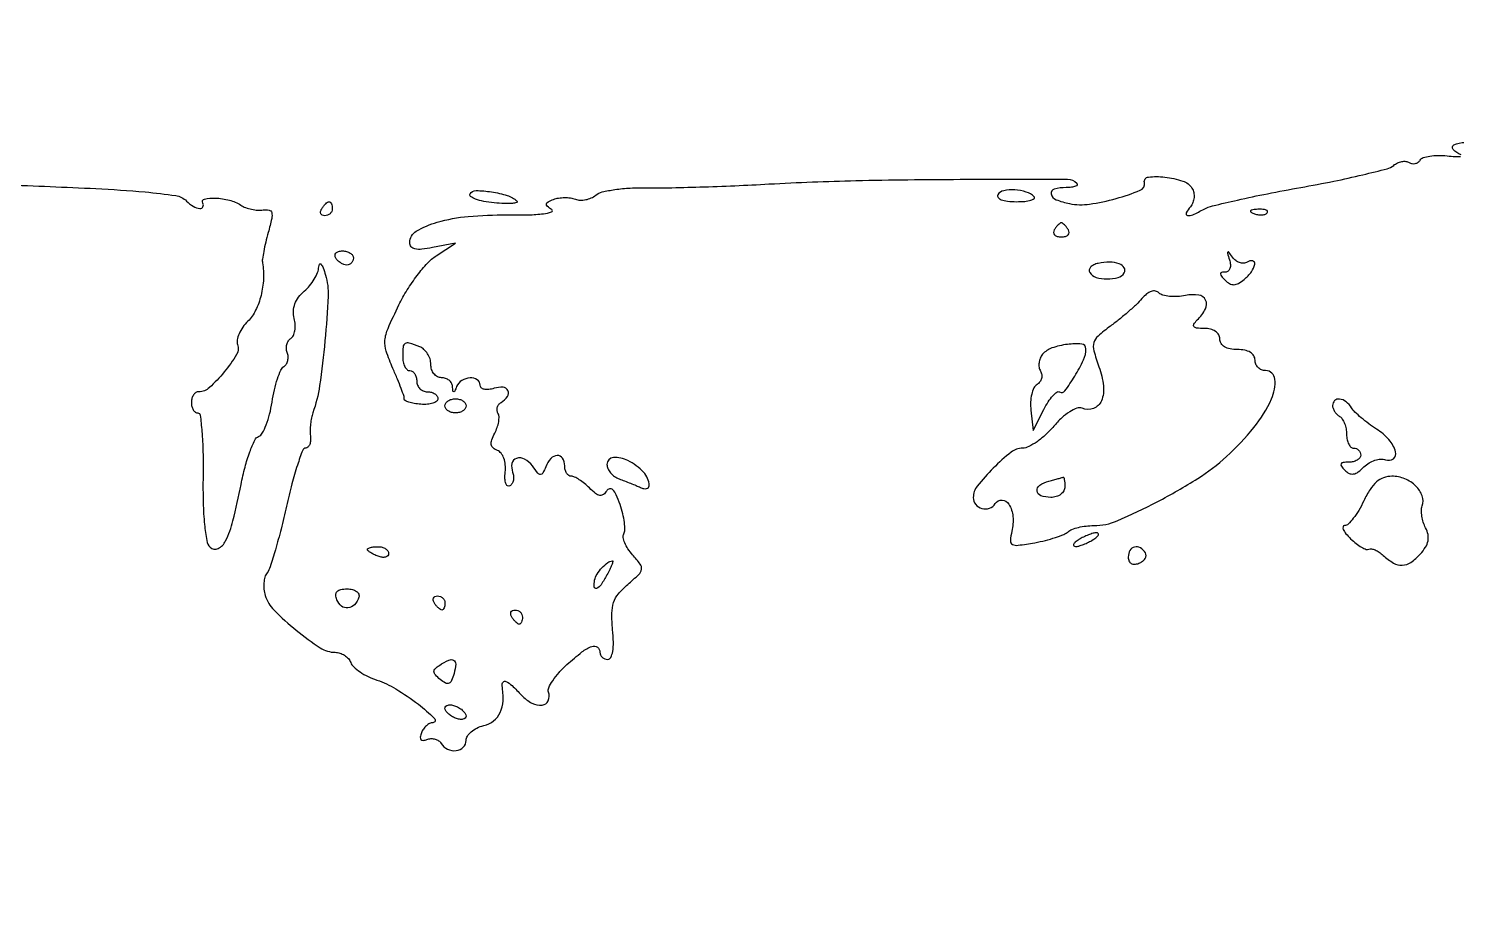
# Model space of a CAD drawing. Extents: x 0 to 4160, y 0 to 3120.
# Drawn here: x 3760.9 to 3963.6, y 2663.1 to 2788.6 of the extents above; entities that cross this region are included whole.
import ezdxf

# ---------------------------------------------------------------- set-up
doc = ezdxf.new("R2010")
doc.units = 0

msp = doc.modelspace()

# ---------------------------------------------------------------- linework, layer by layer
for points in [[(4159.499279, 606.274193, 0.000001), (4159.667734, 974.478125, 0.000057), (4159.806661, 1380.08378, 0.000034), (4159.883999, 1862.25), (4160, 3120), (3296.563358, 3120), (2433.126717, 3120)], [(757.647081, 3119.740147, 0.000002), (520.492565, 3119.487217, 0.4139)], [(1964.75, 0.149832, 0.000016), (2717.930904, 0.232101, 0.000028), (3351.473438, 0.357111)], [(3964.25, 2770.67123, -0.106029), (3963.12421, 2771.422768, -0.511183), (3963.23619, 2772.059056, -0.115238), (3964.788828, 2772.409549, -0.026205)], [(3757.5, 2766.415751, -0.001972), (3770.423121, 2765.858396, -0.010677), (3777.428078, 2765.378515, -0.014217), (3781.778414, 2764.861964, -0.161067), (3783.306688, 2764.093312, 0.062587), (3784.254854, 2763.356849, 0.102279), (3785.213709, 2763.026782, 0.317502), (3785.649212, 2763.257506, 0.261291), (3785.626375, 2763.795522, -0.509778), (3785.863444, 2764.373401, -0.072667), (3787.373253, 2764.515035, -0.048893), (3789.412851, 2764.208344, -0.08176), (3791, 2763.518305, 0.053771), (3791.697467, 2763.167666, 0.036126), (3792.553946, 2762.915649, 0.036318), (3793.429517, 2762.791059, 0.057967), (3794.183645, 2762.826575, -0.08975), (3795.024526, 2762.81299, -0.296477), (3795.403221, 2762.444591, -0.112081), (3795.402801, 2761.594962, -0.01142), (3794.907936, 2759.628742, 0.00915), (3794.551131, 2758.237772, 0.011377), (3794.272731, 2756.931915, 0.009757), (3794.086579, 2755.832847, 0.080369), (3794.092713, 2755.327126, -0.055267), (3794.234761, 2753.042674, -0.049032), (3793.887365, 2750.685174, -0.051423), (3793.122978, 2748.57176, -0.084097), (3792.022681, 2747.022681, 0.043419), (3791.304147, 2746.167205, 0.049034), (3790.776997, 2745.233228, 0.055375), (3790.502386, 2744.361612, 0.141173), (3790.558716, 2743.707586, -0.234353), (3790.424134, 2742.279923, -0.03336), (3788.660079, 2739.814581, -0.034519), (3786.560235, 2737.590994, -0.188434), (3785.047749, 2737, 0.141782), (3784.648201, 2736.884378, 0.099755), (3784.307776, 2736.559375, 0.084634), (3784.078456, 2736.073344, 0.068102), (3784, 2735.5, 0.058082), (3784.066869, 2734.926302, 0.077244), (3784.264383, 2734.440625, 0.096012), (3784.55671, 2734.1152, 0.163301), (3784.900028, 2734, -0.378796), (3785.253728, 2733.68715, -0.009428), (3785.494791, 2731.367748, -0.015639), (3785.649504, 2728.474918, -0.009421), (3785.660885, 2725.039143, 0.009776), (3785.676278, 2721.212338, 0.018942), (3785.864127, 2718.159481, 0.019104), (3786.181715, 2715.864967, 0.153606), (3786.668216, 2714.931784, 0.321076), (3787.79754, 2714.74485, 0.165591), (3788.861717, 2715.809292, 0.05401), (3789.90783, 2718.682677, 0.011761), (3791.048301, 2723.837951, -0.016339), (3791.616791, 2726.300589, -0.022849), (3792.295587, 2728.454934, -0.020334), (3792.98995, 2730.136561, -0.195469), (3793.543955, 2730.655241, 0.17687), (3794.068841, 2731.112386, 0.032918), (3794.620396, 2732.289036, 0.031663), (3795.109661, 2733.820544, 0.024271), (3795.454325, 2735.543982, -0.018808), (3795.781471, 2737.278098, -0.024141), (3796.218123, 2738.841556, -0.023168), (3796.694635, 2740.081331, -0.152145), (3797.125951, 2740.577842, 0.11324), (3797.472171, 2740.919723, 0.081895), (3797.685472, 2741.420371, 0.076037), (3797.736341, 2741.999906, 0.075688), (3797.611848, 2742.569126, -0.07769), (3797.489456, 2743.139602, -0.076734), (3797.546142, 2743.722774, -0.081907), (3797.768199, 2744.22881, -0.110511), (3798.124701, 2744.577069, 0.148302), (3798.482066, 2744.982259, 0.064684), (3798.695535, 2745.674509, 0.055943), (3798.745097, 2746.525717, 0.048111), (3798.611257, 2747.412738, -0.070531), (3798.499509, 2748.472336, -0.078852), (3798.696407, 2749.479122, -0.074284), (3799.210113, 2750.422125, -0.053951), (3800.03023, 2751.293856, 0.043609), (3800.790343, 2752.069112, 0.037652), (3801.446629, 2753.001933, 0.039419), (3801.91266, 2753.944836, 0.083049), (3802.085953, 2754.740213, -0.129224), (3802.203239, 2755.111686, -0.510767), (3802.403351, 2755.12441, -0.08391), (3802.701258, 2754.607012, -0.016127), (3803.045756, 2753.576927, -0.084543), (3803.411529, 2750.588906, -0.011323), (3802.969438, 2744.240273, -0.013251), (3802.210052, 2737.871146, -0.050676), (3801.236267, 2734, 0.039542), (3801.043322, 2733.29919, 0.022331), (3800.91593, 2732.426563, 0.022177), (3800.865673, 2731.529419, 0.033695), (3800.909171, 2730.75, -0.049052), (3800.925981, 2730.08011, -0.074899), (3800.797942, 2729.514062, -0.102428), (3800.552319, 2729.135967, -0.200248), (3800.226435, 2729, 0.312974), (3799.803199, 2728.706309, 0.009451), (3799.053113, 2726.576562, 0.015566), (3798.262189, 2723.912493, 0.009733), (3797.494969, 2720.75, -0.006907), (3796.726543, 2717.502538, -0.009148), (3795.932498, 2714.570346, -0.00692), (3795.193052, 2712.150783, -0.085127), (3794.748774, 2711.297988, 0.092726), (3794.444616, 2710.692027, 0.048581), (3794.290375, 2709.8595, 0.04603), (3794.295756, 2708.94577, 0.05241), (3794.471772, 2708.088939, 0.119011), (3795.754003, 2705.970269, 0.026814), (3798.898752, 2703.121611, 0.0256), (3802.302392, 2700.633547, 0.146035), (3804.425289, 2700, -0.08075), (3805.092906, 2699.891472, -0.065619), (3805.745391, 2699.573583, -0.066543), (3806.284506, 2699.103318, -0.088783), (3806.619813, 2698.548368, 0.11621), (3807.04877, 2697.91838, 0.037531), (3807.941937, 2697.215701, 0.035099), (3809.087458, 2696.557688, 0.032896), (3810.338428, 2696.050091, -0.05708), (3813.026147, 2694.805281, -0.026085), (3816.222572, 2692.61882, -0.032664), (3818.517092, 2690.616926, -0.669155), (3818.262528, 2690, 0.119122), (3817.820251, 2689.893113, 0.065155), (3817.358646, 2689.574335, 0.059163), (3816.948628, 2689.105052, 0.058442), (3816.657916, 2688.550928, 0.051727), (3816.49784, 2687.956479, 0.219439), (3816.594446, 2687.610573, 0.249208), (3816.905931, 2687.486901, 0.064061), (3817.449777, 2687.619101, -0.081078), (3818.014474, 2687.736281, -0.077799), (3818.595671, 2687.67063, -0.081804), (3819.103756, 2687.43699, -0.106138), (3819.457866, 2687.068174, 0.143483), (3820.375311, 2686.243493, 0.141735), (3821.597392, 2686.039264, 0.167606), (3822.599497, 2686.521031, 0.200248), (3823, 2687.480948, -0.147328), (3823.184637, 2688.093964, -0.071387), (3823.734375, 2688.711184, -0.061291), (3824.543788, 2689.239404, -0.052514), (3825.5, 2689.589356, 0.102883), (3826.912979, 2690.273557, 0.120972), (3827.83912, 2691.432924, 0.098048), (3828.241751, 2693.094162, 0.049769), (3828.118421, 2695.25, -0.203902), (3828.250558, 2695.776957, -0.359012), (3828.661251, 2695.874616, -0.076992), (3829.524282, 2695.271957, -0.014377), (3830.884455, 2693.893648, 0.083853), (3832.346865, 2692.773918, 0.151928), (3833.81474, 2692.499838, 0.268437), (3834.657357, 2693.129123, 0.188071), (3834.697415, 2694.341641, -0.197685), (3834.729447, 2694.962334, -0.037504), (3835.300825, 2695.967544, -0.034914), (3836.192227, 2697.112212, -0.02582), (3837.324737, 2698.25, -0.017085), (3839.446353, 2700.044015, -0.077554), (3840.852625, 2700.836106, -0.254384), (3841.634673, 2700.725871, -0.237458), (3842, 2700, 0.109717), (3842.084734, 2699.618498, 0.099864), (3842.324604, 2699.29375, 0.095111), (3842.683138, 2699.075953, 0.089296), (3843.105035, 2699, 0.286821), (3843.544011, 2699.274388, 0.072289), (3843.812234, 2700.114095, 0.045889), (3843.90906, 2701.435589, 0.019128), (3843.807433, 2703.222061, -0.024292), (3843.698902, 2705.55423, -0.080107), (3843.946331, 2707.068702, -0.093779), (3844.631116, 2708.296309, -0.041171), (3845.943032, 2709.627421, 0.014395), (3847.508096, 2711.054036, 0.16096), (3847.894901, 2711.790402, 0.202842), (3847.71751, 2712.528822, 0.024892), (3846.642674, 2713.842348, -0.036688), (3845.982002, 2714.689721, -0.04777), (3845.516298, 2715.555701, -0.056129), (3845.292803, 2716.31628, -0.183839), (3845.390063, 2716.822118, 0.142072), (3845.547655, 2717.388631, 0.029164), (3845.475078, 2718.435047, 0.028525), (3845.242144, 2719.682559, 0.023454), (3844.856603, 2720.981504, 0.020148), (3844.310041, 2722.367112, 0.088983), (3843.821322, 2723.09152, 0.257352), (3843.376372, 2723.22722, 0.205175), (3842.95933, 2722.934194, -0.08959), (3842.492375, 2722.414794, -0.2089), (3841.995763, 2722.289076, -0.12852), (3841.387491, 2722.560404, -0.027553), (3840.519322, 2723.337821, 0.025464), (3839.81479, 2723.974026, 0.02829), (3839.07264, 2724.511735, 0.029314), (3838.394833, 2724.892496, 0.11379), (3837.928571, 2725, -0.158739), (3837.574402, 2725.115347, -0.097), (3837.272768, 2725.440625, -0.078801), (3837.069096, 2725.926372, -0.06001), (3837, 2726.5, 0.138985), (3836.699108, 2727.561549, 0.274192), (3835.949448, 2727.954851, 0.197797), (3835.018434, 2727.513566, 0.093072), (3834.307789, 2726.359701, -0.02517), (3833.899869, 2725.438191, -0.297413), (3833.577199, 2725.25105, -0.210913), (3833.190497, 2725.44667, -0.013841), (3832.405708, 2726.459839, 0.107868), (3831.312234, 2727.427668, 0.207461), (3830.169195, 2727.542926, 0.270041), (3829.512377, 2726.81585, 0.144386), (3829.611848, 2725.569126, -0.069508), (3829.742804, 2725.003756, -0.073552), (3829.709792, 2724.435402, -0.081455), (3829.523441, 2723.951228, -0.122422), (3829.208745, 2723.629012, -0.297727), (3828.88388, 2723.637189, -0.16322), (3828.635359, 2723.968688, -0.075164), (3828.517475, 2724.656797, -0.03225), (3828.559381, 2725.590402, 0.049884), (3828.569422, 2726.630997, 0.065144), (3828.361776, 2727.558952, 0.077682), (3827.970089, 2728.266987, 0.136854), (3827.437123, 2728.662502, -0.086412), (3826.830019, 2729.02543, -0.179176), (3826.566651, 2729.501835, -0.126458), (3826.63354, 2730.160797, -0.034678), (3827.064558, 2731.120628, 0.039089), (3827.41632, 2731.922802, 0.043074), (3827.625283, 2732.744508, 0.047554), (3827.67447, 2733.467847, 0.132373), (3827.529932, 2733.951568, -0.110878), (3827.393286, 2734.346997, -0.100005), (3827.431169, 2734.778931, -0.094771), (3827.638352, 2735.181, -0.088338), (3827.983688, 2735.489919, 0.100619), (3828.877551, 2736.329572, 0.274394), (3828.944649, 2737.161378, 0.264753), (3828.240194, 2737.641312, 0.097244), (3827, 2737.5, -0.043987), (3826.210739, 2737.323992, -0.086344), (3825.569758, 2737.350135, -0.136392), (3825.158106, 2737.566615, -0.20676), (3825, 2737.932612, 0.255003), (3824.58081, 2738.701096, 0.157976), (3823.561569, 2738.970824, 0.124136), (3822.386819, 2738.605287, 0.161019), (3821.662281, 2737.75, -0.009076), (3821.382013, 2737.090194, -0.295955), (3821.242982, 2737, -0.382689), (3821.135242, 2737.096611, -0.011437), (3821.078947, 2737.75, 0.116386), (3820.934111, 2738.226981, 0.093931), (3820.582566, 2738.632812, 0.086824), (3820.078926, 2738.905619, 0.080979), (3819.5, 2739, -0.125389), (3818.927938, 2739.145752, -0.100779), (3818.440625, 2739.556072, -0.090193), (3818.113102, 2740.169846, -0.077727), (3818, 2740.893011, 0.076427), (3817.881759, 2741.662047, 0.064844), (3817.53535, 2742.408253, 0.066804), (3817.022963, 2743.019628, 0.093632), (3816.418213, 2743.393011, 0.015787), (3814.917637, 2743.915119, 0.209457), (3814.348708, 2743.852469, 0.245206), (3814.060467, 2743.400037, 0.021585), (3814, 2742, 0.048028), (3814.073693, 2741.234582, 0.068025), (3814.29375, 2740.5875, 0.088204), (3814.618118, 2740.151477, 0.191087), (3815, 2740, -0.148195), (3815.381354, 2739.884432, -0.098894), (3815.70625, 2739.559375, -0.082425), (3815.925306, 2739.073457, -0.064853), (3816, 2738.5, 0.099038), (3816.114514, 2737.927543, 0.097945), (3816.440625, 2737.440625, 0.097945), (3816.927543, 2737.114514, 0.099038), (3817.5, 2737, -0.064092), (3818.073483, 2736.926186, -0.081882), (3818.559375, 2736.70954, -0.098648), (3818.884455, 2736.38829, -0.149771), (3819, 2736.011202, -0.235929), (3818.81861, 2735.648182, -0.082801), (3818.286408, 2735.371921, -0.06044), (3817.501172, 2735.218587, -0.038691), (3816.570751, 2735.223454, -0.021013), (3815.645583, 2735.339324, -0.034646), (3814.879678, 2735.523409, -0.039212), (3814.339392, 2735.741418, -0.326759), (3814.225195, 2735.962252, 0.121937), (3814.193335, 2736.322219, 0.0059), (3813.786232, 2737.463071, 0.009324), (3813.256825, 2738.81514, 0.006562), (3812.613327, 2740.316288, -0.023958), (3811.65917, 2742.774921, -0.104469), (3811.482392, 2744.317478, -0.079793), (3811.917574, 2745.998422, -0.010609), (3813.464616, 2749.33815, -0.025525), (3814.641279, 2751.461366, -0.022845), (3816.069457, 2753.536544, -0.023504), (3817.525616, 2755.281385, -0.063519), (3818.755733, 2756.320602), (3821.5, 2758.097481), (3818.25, 2757.469285, -0.020867), (3816.705663, 2757.237132, -0.080605), (3815.740848, 2757.288685, -0.16487), (3815.208173, 2757.608743, -0.17757), (3815, 2758.176433, -0.265541), (3815.930613, 2759.805173, -0.063679), (3818.903068, 2761.080893, -0.04687), (3823.317981, 2761.905036, -0.025889), (3828.805939, 2762.119788, 0.008756), (3831.847273, 2762.134563, 0.023844), (3833.99459, 2762.285227, 0.051752), (3835.125616, 2762.539502, 0.630394), (3835.166154, 2762.872046, -0.034156), (3834.531009, 2763.340463, -0.265204), (3834.409865, 2763.673799, -0.234988), (3834.631803, 2763.977244, -0.027832), (3835.416154, 2764.329452, -0.053524), (3836.133235, 2764.519797, -0.035941), (3836.979111, 2764.588176, -0.036133), (3837.817992, 2764.534901, -0.057752), (3838.512735, 2764.35674, 0.084475), (3839.194486, 2764.220061, 0.056275), (3839.990292, 2764.286364, 0.054985), (3840.773338, 2764.53324, 0.069474), (3841.41845, 2764.932319, -0.116291), (3842.308665, 2765.374686, -0.021532), (3844.119, 2765.716435, -0.022059), (3846.316091, 2765.935579, -0.01854), (3848.655715, 2765.978231, 0.009418), (3851.669016, 2765.978198, 0.002987), (3856.161366, 2766.089627, 0.002981), (3861.168544, 2766.27365, 0.003313), (3866, 2766.512142, -0.008468), (3878.327633, 2766.993309, -0.004926), (3893.133683, 2767.174297, -0.000975), (3908.356681, 2767.180691, -0.198515), (3909.717556, 2766.615778, -0.33641), (3909.749266, 2766.384678, -0.1717), (3909.51599, 2766.180885, -0.067712), (3908.957344, 2766.04255, -0.026888), (3908.166667, 2766, 0.066287), (3906.486341, 2765.776249, 0.398863), (3906.06921, 2765.091261, 0.249553), (3906.75191, 2764.282678, 0.047939), (3908.656414, 2763.725349, 0.082121), (3911.50611, 2763.654068, 0.033907), (3915.294646, 2764.448329, 0.02806), (3918.697822, 2765.616094, 0.360273), (3919.2898, 2766.719168, -0.440286), (3919.86, 2767.500486, -0.057094), (3922.182045, 2767.493043, -0.048455), (3924.756938, 2766.933164, -0.178429), (3926.04757, 2765.923031, -0.085778), (3926.299857, 2765.295824, -0.074429), (3926.344326, 2764.587671, -0.073287), (3926.17876, 2763.887447, -0.078719), (3925.820353, 2763.283538, 0.055013), (3925.238912, 2762.401486, 0.505045), (3925.413142, 2762.051984, 0.151837), (3926.177783, 2762.150694, 0.017049), (3927.763569, 2762.943988, -0.06496), (3928.969403, 2763.409202, -0.004538), (3932.510711, 2764.236117, -0.006375), (3936.768279, 2765.132779, -0.004754), (3941.485662, 2766.017125, 0.005983), (3946.166148, 2766.90647, 0.008462), (3950.309067, 2767.818392, 0.005328), (3953.748655, 2768.675584, 0.109897), (3954.691857, 2769.159227, -0.063696), (3955.231248, 2769.501548, -0.063435), (3955.840179, 2769.697669, -0.069311), (3956.423551, 2769.724806, -0.11593), (3956.887097, 2769.569778, 0.095589), (3957.303496, 2769.411628, 0.097067), (3957.746473, 2769.420999, 0.098714), (3958.147245, 2769.595889, 0.102598), (3958.443897, 2769.909224, -0.176891), (3958.87823, 2770.251254, -0.04002), (3959.805871, 2770.475222, -0.03671), (3960.981027, 2770.5736, -0.028523), (3962.262995, 2770.513433, 0.009953), (3963.433506, 2770.414848, 0.035857), (3964.181942, 2770.42051, 0.310751)]]:
    msp.add_lwpolyline(points, format="xyb")
for points in [[(3830.223941, 2764.096951, -0.572155), (3830.181236, 2763.882155, -0.063392), (3829.569515, 2763.752706, -0.030772), (3828.454494, 2763.729959, -0.013489), (3826.979511, 2763.830564, -0.022543), (3825.496369, 2764.039808, -0.043274), (3824.340091, 2764.36197, -0.066681), (3823.640843, 2764.736187, -0.393574), (3823.566856, 2765.108175, -0.264634), (3824.421607, 2765.574923, -0.033302), (3826.602134, 2765.390953, -0.037386), (3828.841919, 2764.877173, -0.107269)], [(3898.49137, 2764.986036, 0.321148), (3898.517539, 2764.601287, 0.130985), (3898.967848, 2764.27919, 0.063631), (3899.864471, 2764.066099, 0.026566), (3901.10765, 2764, 0.02024), (3902.299127, 2764.048251, 0.046502), (3903.182386, 2764.203403, 0.103315), (3903.626911, 2764.430731, 0.445846), (3903.640897, 2764.692436, 0.121864), (3902.518769, 2765.369452, 0.06092), (3900.877069, 2765.665892, 0.06292), (3899.317909, 2765.558577, 0.208659)], [(3804, 2763, -0.105053), (3803.918938, 2762.618444, -0.099167), (3803.688914, 2762.29375, -0.09642), (3803.345238, 2762.076123, -0.093332), (3802.940983, 2762, -0.108972), (3802.586039, 2762.078288, -0.182303), (3802.3746, 2762.29375, -0.161196), (3802.343488, 2762.6179, -0.082592), (3802.5, 2763, -0.029505), (3802.768994, 2763.382774, -0.035638), (3803.066025, 2763.70625, -0.038439), (3803.34829, 2763.934461, -0.151918), (3803.559017, 2764, -0.210953), (3803.727648, 2763.92554, -0.081139), (3803.870461, 2763.70625, -0.061769), (3803.967655, 2763.382849, -0.042167)], [(3934.8125, 2762.316886, 0.051402), (3935.359369, 2762.160852, 0.05415), (3935.916927, 2762.123424, 0.060344), (3936.402231, 2762.202593, 0.126455), (3936.729167, 2762.395833, 0.296942), (3936.77538, 2762.614691, 0.208169), (3936.592839, 2762.799335, 0.077125), (3936.112848, 2762.910055, 0.028489), (3935.416667, 2762.921053, 0.018894), (3934.670344, 2762.862007, 0.168741), (3934.37858, 2762.720685, 0.470617), (3934.395823, 2762.538436, 0.054073)], [(3906.5, 2760, 0.146489), (3906.397987, 2759.620597, 0.191582), (3906.538811, 2759.29375, 0.134005), (3906.925364, 2759.072951, 0.063222), (3907.5, 2759, 0.063222), (3908.074636, 2759.072951, 0.134005), (3908.461189, 2759.29375, 0.191582), (3908.602013, 2759.620597, 0.146489), (3908.5, 2760, 0.025622), (3908.235369, 2760.382847, 0.032351), (3907.951311, 2760.70625, 0.033983), (3907.686704, 2760.937141, 0.163822), (3907.5, 2761, 0.163822), (3907.313296, 2760.937141, 0.033983), (3907.048689, 2760.70625, 0.032351), (3906.764631, 2760.382847, 0.025622)], [(3807, 2756, -0.092995), (3806.928382, 2755.618268, -0.096318), (3806.723586, 2755.29375, -0.099231), (3806.418051, 2755.076556, -0.105429), (3806.059017, 2755, -0.089642), (3805.653442, 2755.073302, -0.053229), (3805.2129, 2755.29375, -0.051032), (3804.806203, 2755.617485, -0.06081), (3804.5, 2756, -0.139169), (3804.392057, 2756.379648, -0.191142), (3804.521475, 2756.70625, -0.138808), (3804.889346, 2756.926733, -0.066118), (3805.440983, 2757, -0.062283), (3806.037096, 2756.925455, -0.080552), (3806.542039, 2756.70625, -0.097988), (3806.879982, 2756.381379, -0.153634)], [(3931.374283, 2755.75, -0.057584), (3931.509968, 2755.06729, -0.103957), (3931.438596, 2754.503944, -0.146283), (3931.175795, 2754.138694, -0.165638), (3930.768615, 2754, 0.056182), (3930.257263, 2753.94236, 0.347226), (3930.102375, 2753.75, 0.180273), (3930.219567, 2753.426154, 0.02037), (3930.757618, 2752.842382, 0.067324), (3931.39662, 2752.355649, 0.141388), (3931.99833, 2752.211207, 0.120388), (3932.650234, 2752.402157, 0.042065), (3933.457618, 2752.964826, 0.058412), (3934.497068, 2754.055444, 0.118508), (3934.965335, 2755.136455, 0.413172), (3934.656552, 2755.577541, 0.184551), (3933.888197, 2755.430902, -0.12538), (3933.388789, 2755.274161, -0.093608), (3932.814368, 2755.350436, -0.083838), (3932.252913, 2755.647009, -0.074682), (3931.793864, 2756.121885, 0.00695), (3931.273802, 2756.830293, 0.43726), (3931.135405, 2756.844069, 0.291734), (3931.087383, 2756.675724, 0.005349)], [(3912.737757, 2755.239758, 0.056427), (3912.104995, 2755.022215, 0.098097), (3911.660981, 2754.69201, 0.141714), (3911.472995, 2754.307017, 0.183585), (3911.546774, 2753.924318, 0.18563), (3912.428502, 2753.253828, 0.069388), (3913.993016, 2753.026159, 0.069499), (3915.556724, 2753.235082, 0.188596), (3916.435239, 2753.895215, 0.288669), (3916.429118, 2754.61664, 0.164326), (3915.722724, 2755.18149, 0.088022), (3914.360965, 2755.419706, 0.054051)], [(3918.927783, 2750.228625, -0.025596), (3918.149805, 2749.408907, -0.010187), (3917.00458, 2748.363296, -0.010051), (3915.720779, 2747.283092, -0.012456), (3914.481728, 2746.33238, 0.021802), (3912.711371, 2744.920669, 0.145771), (3912.115381, 2743.979555, 0.137661), (3912.113753, 2742.839395, 0.018702), (3912.84817, 2740.543333, -0.058977), (3913.479521, 2737.836639, -0.125377), (3913.185463, 2735.721067, -0.210378), (3912.076356, 2734.648777, -0.182026), (3910.446136, 2734.659043, 0.181099), (3909.713532, 2734.664973, 0.054356), (3908.696604, 2734.162626, 0.045145), (3907.558176, 2733.283351, 0.030861), (3906.430356, 2732.099602, -0.031366), (3905.297894, 2730.913383, -0.033861), (3904.05308, 2729.910508, -0.036056), (3902.877481, 2729.208381, -0.11711), (3902, 2729, 0.170765), (3900.375324, 2728.428459, 0.027539), (3897.840297, 2726.152517, 0.027565), (3895.570691, 2723.611396, 0.170088), (3895, 2721.982292, 0.169614), (3895.340229, 2721.008192, 0.158554), (3896.222372, 2720.424868, 0.155826), (3897.291004, 2720.467002, 0.163875), (3898.111803, 2721.121885, -0.268107), (3899.082469, 2721.620339, -0.249646), (3900.047878, 2721.043242, -0.113585), (3900.625011, 2719.281194, -0.080568), (3900.478023, 2717.198697, 0.039048), (3900.270652, 2715.855675, 0.303906), (3900.567269, 2715.33148, 0.151791), (3901.365273, 2715.199005, 0.009807), (3903.718072, 2715.569988, 0.016545), (3905.235605, 2715.891998, 0.018657), (3906.668121, 2716.303128, 0.018215), (3907.85187, 2716.739559, 0.089433), (3908.45, 2717.121291, -0.097058), (3908.998655, 2717.459886, -0.031065), (3909.919041, 2717.741879, -0.029668), (3911.007138, 2717.935248, -0.029148), (3912.116947, 2718, 0.101821), (3915.43069, 2718.681889, 0.018551), (3921.123481, 2721.382732, 0.021033), (3926.859572, 2724.683347, 0.044014), (3930.948819, 2727.806072, 0.037734), (3934.837761, 2731.937143, 0.063229), (3937.340958, 2735.988129, 0.130113), (3937.818359, 2738.795671, 0.387994), (3936.5, 2740, -0.099038), (3935.927543, 2740.114514, -0.097945), (3935.440625, 2740.440625, -0.097945), (3935.114514, 2740.927543, -0.099038), (3935, 2741.5, 0.140575), (3934.822179, 2742.11998, 0.118484), (3934.333333, 2742.6, 0.088208), (3933.543379, 2742.90137, 0.04716), (3932.5, 2743, -0.04716), (3931.456621, 2743.09863, -0.088208), (3930.666667, 2743.4, -0.118484), (3930.177821, 2743.88002, -0.140575), (3930, 2744.5, 0.134385), (3929.836877, 2745.095966, 0.10995), (3929.383333, 2745.579545, 0.089734), (3928.678341, 2745.893894, 0.060183), (3927.8, 2746, -0.02009), (3926.705795, 2746.043983, -0.201593), (3926.308333, 2746.25, -0.338229), (3926.293644, 2746.595934, -0.043912), (3926.8, 2747.2, 0.074538), (3927.956885, 2748.764909, 0.237207), (3927.984656, 2750.027557, 0.254367), (3927.003447, 2750.741188, 0.082194), (3925.145833, 2750.679167, -0.034659), (3923.984714, 2750.529601, -0.038609), (3922.855759, 2750.550335, -0.042024), (3921.911908, 2750.721637, -0.131211), (3921.357815, 2751.042185, 0.152297), (3920.865565, 2751.300415, 0.126651), (3920.273423, 2751.25824, 0.089866), (3919.611965, 2750.894892, 0.045314)], [(3904.851022, 2742.320492, 0.074317), (3904.51337, 2741.762736, 0.066936), (3904.338183, 2741.110309, 0.070165), (3904.345559, 2740.465973, 0.100846), (3904.542025, 2739.932001, -0.103679), (3904.72212, 2739.433928, -0.098921), (3904.691527, 2738.896509, -0.096786), (3904.45481, 2738.402738, -0.094584), (3904.048039, 2738.02969, 0.143752), (3903.607721, 2737.539323, 0.052765), (3903.293489, 2736.652955, 0.046841), (3903.136638, 2735.553036, 0.040962), (3903.175966, 2734.391493), (3903.512084, 2731.5), (3905.006042, 2734.471886, -0.025458), (3905.633869, 2735.57683, -0.041763), (3906.285569, 2736.432164, -0.052324), (3906.870452, 2736.957355, -0.303985), (3907.26398, 2736.971886, 0.390693), (3907.998761, 2737.114422, 0.021757), (3909.414389, 2739.225189, 0.027738), (3910.652771, 2741.536884, 0.10952), (3911, 2743.103105, 0.38742), (3910.393845, 2743.767985, 0.054788), (3908.373062, 2743.733368, 0.050382), (3906.15943, 2743.221422, 0.138403)], [(3823, 2735, -0.148195), (3822.884432, 2734.618646, -0.098894), (3822.559375, 2734.29375, -0.082425), (3822.073457, 2734.074694, -0.064853), (3821.5, 2734, -0.064853), (3820.926543, 2734.074694, -0.082425), (3820.440625, 2734.29375, -0.098894), (3820.115568, 2734.618646, -0.148195), (3820, 2735, -0.148195), (3820.115568, 2735.381354, -0.098894), (3820.440625, 2735.70625, -0.082425), (3820.926543, 2735.925306, -0.064853), (3821.5, 2736, -0.064853), (3822.073457, 2735.925306, -0.082425), (3822.559375, 2735.70625, -0.098894), (3822.884432, 2735.381354, -0.148195)], [(3946, 2735.059017, 0.089642), (3946.073302, 2734.653442, 0.053229), (3946.29375, 2734.2129, 0.051032), (3946.617485, 2733.806203, 0.06081), (3947, 2733.5, -0.111412), (3947.383556, 2733.123976, -0.050262), (3947.70625, 2732.49335, -0.046318), (3947.925923, 2731.729296, -0.046881), (3948, 2730.940983, 0.049547), (3948.073784, 2730.198222, 0.069539), (3948.29375, 2729.570164, 0.089706), (3948.618213, 2729.147465, 0.186414), (3949, 2729, -0.099038), (3949.381638, 2728.923658, -0.097945), (3949.70625, 2728.70625, -0.097945), (3949.923658, 2728.381638, -0.099038), (3950, 2728, -0.166233), (3949.869565, 2727.618517, -0.095328), (3949.500625, 2727.29375, -0.076249), (3948.95024, 2727.074225, -0.05689), (3948.3, 2727, 0.030611), (3947.508869, 2726.95152, 0.251952), (3947.224214, 2726.75, 0.282487), (3947.253646, 2726.422014, 0.036334), (3947.735714, 2725.864286, 0.083206), (3948.362451, 2725.41745, 0.156112), (3948.972138, 2725.329281, 0.117895), (3949.639914, 2725.612252, 0.037488), (3950.464653, 2726.321796, -0.058693), (3951.183401, 2726.889063, -0.056812), (3952.021992, 2727.281189, -0.061642), (3952.848692, 2727.449428, -0.111469), (3953.528939, 2727.350522, 0.255469), (3954.634362, 2727.49935, 0.315518), (3954.958656, 2728.460322, 0.109013), (3953.999693, 2730.203371, 0.071164), (3952.25, 2731.70294, -0.017615), (3951.138565, 2732.466104, -0.017129), (3950.072904, 2733.312444, -0.017315), (3949.188844, 2734.119784, -0.058959), (3948.70031, 2734.725993, 0.08819), (3947.923212, 2735.58313, 0.134732), (3947.000671, 2735.962948, 0.21879), (3946.30094, 2735.740283, 0.211032)], [(3843, 2726.684019, 0.107318), (3843.130441, 2726.083286, 0.068772), (3843.514062, 2725.478098, 0.0643), (3844.080983, 2724.960366, 0.068244), (3844.75, 2724.615988, -0.006003), (3845.511378, 2724.337106, -0.004345), (3846.353125, 2724.008873, -0.004389), (3847.14739, 2723.68306, -0.009538), (3847.75, 2723.416023, 0.054032), (3848.227812, 2723.253297, 0.105531), (3848.628314, 2723.24929, 0.164074), (3848.886803, 2723.399195, 0.186724), (3848.984687, 2723.666667, 0.188548), (3848.194281, 2725.583573, 0.085205), (3845.973409, 2727.226721, 0.133664), (3843.904437, 2727.648778, 0.39544)], [(3908, 2723.5, -0.130775), (3907.846791, 2722.924246, -0.10214), (3907.416667, 2722.4375, -0.08892), (3906.769411, 2722.111864, -0.072314), (3906, 2722, -0.083372), (3904.599098, 2722.235226, -0.290346), (3904.05286, 2722.920569, -0.281864), (3904.434081, 2723.726777, -0.081181), (3905.75, 2724.310674, 0.002507), (3906.43853, 2724.4943, 0.003384), (3907.059375, 2724.667734, 0.002306), (3907.578204, 2724.819055, 0.036526), (3907.75, 2724.883999, -0.450277), (3907.847225, 2724.841542, -0.03356), (3907.926562, 2724.5253, -0.028968), (3907.982165, 2724.067214, -0.015718)], [(3950.432976, 2721.5, -0.023078), (3949.7194, 2720.159645, -0.031416), (3948.948319, 2719.028125, -0.032383), (3948.222842, 2718.210455, -0.197595), (3947.711093, 2718, 0.345572), (3947.490809, 2717.827105, 0.169664), (3947.527204, 2717.450064, 0.065814), (3947.907926, 2716.847894, 0.026025), (3948.575035, 2716.127878, 0.025849), (3949.361143, 2715.438692, 0.036654), (3950.131172, 2714.917703, 0.040322), (3950.789317, 2714.607088, 0.223138), (3951.16938, 2714.637069, -0.177946), (3951.521048, 2714.695844, -0.055726), (3952.039994, 2714.536484, -0.047711), (3952.62552, 2714.213081, -0.037266), (3953.19319, 2713.759191, 0.055196), (3954.645147, 2712.681086, 0.142416), (3955.899532, 2712.366811, 0.143799), (3957.119006, 2712.775105, 0.056689), (3958.460635, 2713.956502, 0.043966), (3959.200307, 2714.934175, 0.090061), (3959.555734, 2715.823592, 0.101622), (3959.553955, 2716.708647, 0.067911), (3959.214832, 2717.666813, -0.042786), (3958.887289, 2718.463049, -0.037599), (3958.682677, 2719.338565, -0.039474), (3958.620472, 2720.160744, -0.085283), (3958.729668, 2720.783622, 0.174276), (3958.727691, 2722.209122, 0.112812), (3957.826685, 2723.611274, 0.097156), (3956.261692, 2724.639453, 0.097196), (3954.424473, 2725, 0.087871), (3953.252873, 2724.792499, 0.092589), (3952.247614, 2724.196411, 0.071138), (3951.33553, 2723.132848, 0.030953)], [(3910, 2716, 0.027796), (3909.485814, 2715.625641, 0.102785), (3909.234375, 2715.315379, 0.335455), (3909.267727, 2715.122372, 0.190341), (3909.5, 2715.030626, 0.067616), (3909.987337, 2715.096832, 0.024967), (3910.646875, 2715.315379, 0.024204), (3911.352293, 2715.628962, 0.026766), (3912, 2716, 0.027796), (3912.514186, 2716.374359, 0.102785), (3912.765625, 2716.684621, 0.335455), (3912.732273, 2716.877628, 0.190341), (3912.5, 2716.969374, 0.067616), (3912.012663, 2716.903168, 0.024967), (3911.353125, 2716.684621, 0.024204), (3910.647707, 2716.371038, 0.026766)], [(3812, 2714.031385, -0.184534), (3811.877514, 2713.710807, -0.147206), (3811.559375, 2713.516384, -0.100118), (3811.074366, 2713.488865, -0.055937), (3810.5, 2713.638374, -0.02136), (3809.925442, 2713.887494, -0.030395), (3809.440625, 2714.160341, -0.030693), (3809.087111, 2714.420671, -0.222225), (3809, 2714.606989, -0.289661), (3809.096084, 2714.758929, -0.046727), (3809.440625, 2714.884553, -0.039339), (3809.925176, 2714.971531, -0.024748), (3810.5, 2715, -0.062722), (3811.073532, 2714.92777, -0.08088), (3811.559375, 2714.715469, -0.098158), (3811.884506, 2714.400789, -0.152681)], [(3917, 2713.531385, 0.094172), (3917.106064, 2712.97324, 0.165347), (3917.406756, 2712.618633, 0.151817), (3917.882944, 2712.502894, 0.076022), (3918.494256, 2712.63617, 0.064087), (3919.024563, 2712.922037, 0.094924), (3919.387051, 2713.304103, 0.122111), (3919.527613, 2713.718783, 0.160704), (3919.435239, 2714.104785, 0.117169), (3918.717023, 2714.820919, 0.198008), (3917.890389, 2714.954077, 0.21), (3917.245023, 2714.468306, 0.128597)], [(3843, 2711, -0.023336), (3842.164465, 2709.599965, -0.146326), (3841.531975, 2709.072092, -0.512147), (3841.193917, 2709.275537, -0.070067), (3841.25, 2710.25, -0.091103), (3841.587822, 2711.098014, -0.046723), (3842.286604, 2712.009284, -0.046632), (3843.101864, 2712.738933, -0.146842), (3843.785184, 2712.984687, -0.526551), (3843.849565, 2712.900891, -0.01563), (3843.672174, 2712.408002, -0.018545), (3843.390341, 2711.766261, -0.010125)], [(3807.770833, 2707.8125, -0.108471), (3807.143401, 2706.760657, -0.17771), (3806.226869, 2706.300722, -0.199197), (3805.308508, 2706.564692, -0.133599), (3804.654592, 2707.457736, -0.081514), (3804.510442, 2708.155439, -0.202481), (3804.689825, 2708.634203, -0.158084), (3805.20553, 2708.915382, -0.046434), (3806.114718, 2709, -0.056567), (3806.876637, 2708.913525, -0.099336), (3807.452526, 2708.653547, -0.142315), (3807.756874, 2708.266215, -0.178101)], [(3820, 2707, -0.042167), (3819.967655, 2706.617151, -0.061769), (3819.870461, 2706.29375, -0.081139), (3819.727648, 2706.07446, -0.210953), (3819.559017, 2706, -0.151918), (3819.34829, 2706.065539, -0.038439), (3819.066025, 2706.29375, -0.035638), (3818.768994, 2706.617226, -0.029505), (3818.5, 2707, -0.082592), (3818.343488, 2707.3821, -0.161196), (3818.3746, 2707.70625, -0.182303), (3818.586039, 2707.921712, -0.108972), (3818.940983, 2708, -0.093332), (3819.345238, 2707.923877, -0.09642), (3819.688914, 2707.70625, -0.099167), (3819.918938, 2707.381556, -0.105053)], [(3831, 2705, -0.042167), (3830.967655, 2704.617151, -0.061769), (3830.870461, 2704.29375, -0.081139), (3830.727648, 2704.07446, -0.210953), (3830.559017, 2704, -0.151918), (3830.34829, 2704.065539, -0.038439), (3830.066025, 2704.29375, -0.035638), (3829.768994, 2704.617226, -0.029505), (3829.5, 2705, -0.082592), (3829.343488, 2705.3821, -0.161196), (3829.3746, 2705.70625, -0.182303), (3829.586039, 2705.921712, -0.108972), (3829.940983, 2706, -0.093332), (3830.345238, 2705.923877, -0.09642), (3830.688914, 2705.70625, -0.099167), (3830.918938, 2705.381556, -0.105053)], [(3821.284238, 2696.978925, -0.032478), (3820.951647, 2695.977684, -0.197469), (3820.577178, 2695.595778, -0.233331), (3820.085192, 2695.621952, -0.04531), (3819.330523, 2696.140653, -0.031635), (3818.641228, 2696.790531, -0.173695), (3818.441723, 2697.252561, -0.218554), (3818.602608, 2697.671474, -0.052167), (3819.202666, 2698.146416, -0.030251), (3820.549188, 2698.890454, -0.243518), (3821.233851, 2698.867569, -0.296802), (3821.521306, 2698.318915, -0.040358)], [(3823, 2690.924396, -0.209945), (3822.877126, 2690.644659, -0.13955), (3822.559375, 2690.484956, -0.08982), (3822.07468, 2690.480468, -0.049166), (3821.5, 2690.638374, -0.046632), (3820.926166, 2690.922397, -0.052856), (3820.440625, 2691.297997, -0.060245), (3820.108138, 2691.703798, -0.142471), (3820, 2692.075604, -0.209945), (3820.122874, 2692.355341, -0.13955), (3820.440625, 2692.515044, -0.08982), (3820.92532, 2692.519532, -0.049166), (3821.5, 2692.361626, -0.046632), (3822.073834, 2692.077603, -0.052856), (3822.559375, 2691.702003, -0.060245), (3822.891862, 2691.296202, -0.142471)]]:
    msp.add_lwpolyline(points, format="xyb", close=True)

doc.saveas('drawing.dxf')
